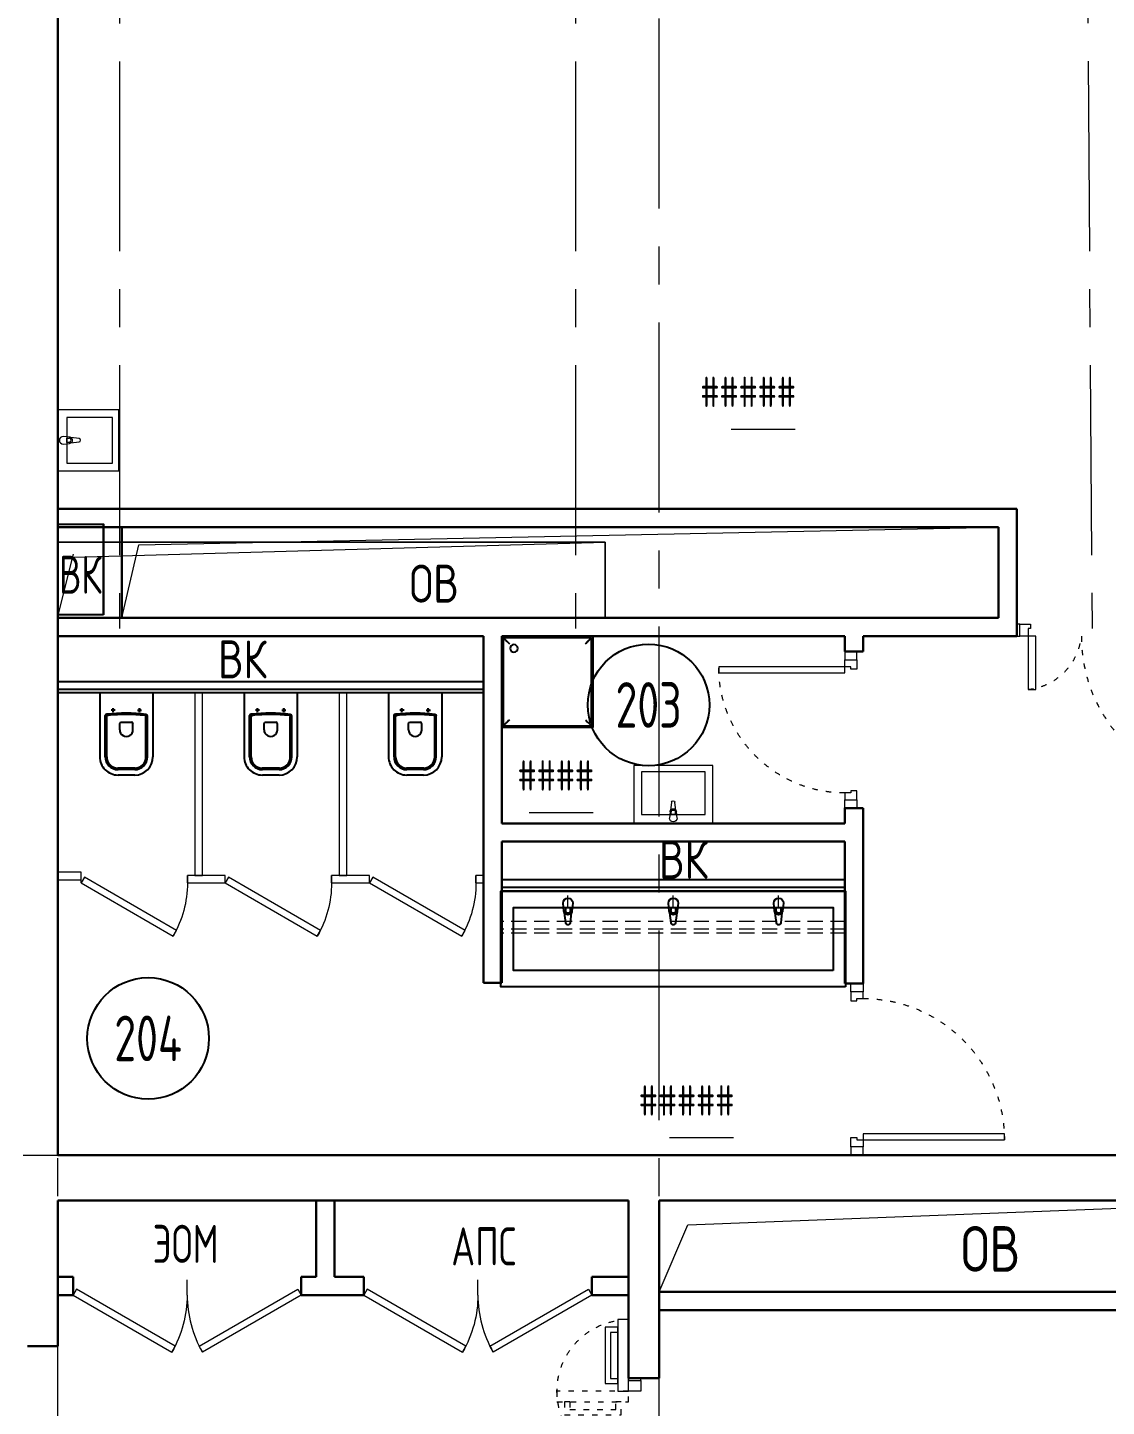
# Model space of a CAD drawing. Header units: millimetres. Extents: x -13407 to 95998, y -2719 to 109387.
# Drawn here: x 16965 to 24064, y 18198 to 27272 of the extents above; entities that cross this region are included whole.
import ezdxf
from ezdxf import colors
from ezdxf.entities.mleader import LeaderData, LeaderLine
from ezdxf.enums import TextEntityAlignment as Align
from ezdxf.math import Vec2, Vec3

# ---------------------------------------------------------------- set-up
doc = ezdxf.new("R2010")
doc.units = ezdxf.units.MM
for name, pattern in [('ACAD_ISO03W100', [30, 12, -18]), ('ADSK_Штриховая_ш2 п1', [3, 2, -1]), ('CENTER', [2, 1.25, -0.25, 0.25, -0.25])]:
    doc.linetypes.add(name, pattern=pattern)
for name, color, linetype, lineweight in [('_TEXT', 189, 'Continuous', 30), ('АР_Двери', 5, 'Continuous', 18), ('АР_Маркер экспликации', 239, 'Continuous', 13), ('АР_Номер помещения', 1, 'Continuous', 25), ('АР_Оси', 193, 'Continuous', 9), ('АР_Отметки', 250, 'Continuous', 15), ('АР_Перегородки газоблок', 165, 'Continuous', 30), ('АР_Перегородки сантехнические', 216, 'Continuous', 9), ('АР_Помещения_площадь', 19, 'Continuous', 9), ('АР_Сущ Несущая стена', 202, 'Continuous', 30), ('АР_тонкая линия', 250, 'Continuous', 0), ('АР_Шкафы ЭОМ', 1, 'Continuous', 0), ('Размер шахт', 95, 'Continuous', 9), ('Сан.техника', 153, 'Continuous', 9), ('Эвакуация', 7, 'Continuous', 9)]:
    doc.layers.add(name, color=color, linetype=linetype, lineweight=lineweight)
doc.layers.add('АР_Отверстия', color=251, linetype='Continuous')
doc.layers.add('ТХ_сантехника', color=253, linetype='Continuous')
doc.styles.add('ICOCPEUR', font='isocpeur.ttf')
doc.styles.add('ISOCPEUR', font='isocpeur.ttf', dxfattribs={"width": 0.7})
doc.styles.get("Standard").update_dxf_attribs({"font": 'arial.ttf'})

# ---------------------------------------------------------------- blocks, each defined once
blk = doc.blocks.new('*U14')
for p, q in [((-700, 0), (-700, 50)), ((0, 0), (0, 50))]:
    blk.add_line(p, q)
blk.add_lwpolyline([(0, 0), (-606.2, -350), (-628.1, -312.1), (-21.9, 37.9)], close=True)
blk.add_arc((0, 0), 700, 180, 210)
blk = doc.blocks.new('Полуторная_на лестницу')
for points in [[(75, 80), (75, 1080), (124.9, 1080), (124.9, 80)], [(1375.1, 430), (1375.1, 80), (1425, 80), (1425, 430)]]:
    blk.add_lwpolyline(points, close=True)
for points in [[(0, 0), (0, 80), (20, 80), (20, 0), (0, 0)], [(20, 80), (20, 0), (90, 0), (90, 30), (75, 30), (75, 80), (20, 80)], [(1480, 80), (1480, 0), (1410, 0), (1410, 30), (1425, 30), (1425, 80), (1480, 80)], [(1500, 0), (1500, 80), (1480, 80), (1480, 0), (1500, 0)]]:
    blk.add_lwpolyline(points)
at = {"linetype": 'ACAD_ISO03W100', "ltscale": 3}
for centre, radius, start, end in [((75, 80), 1000, 0, 90), ((1465.4, 39.6), 392.5, 95.90754, 174.09246)]:
    blk.add_arc(centre, radius, start, end, dxfattribs=at)
blk = doc.blocks.new('_DotSmall')
at = {"color": 0, "linetype": 'ByBlock', "const_width": 0.5}
blk.add_lwpolyline([(-0.0625, 0, 1), (0.0625, 0, 1)], format="xyb", close=True, dxfattribs=at)
blk = doc.blocks.new('*U27')
at = {"layer": 'АР_Номер помещения', "color": 7}
blk.add_circle((-13358.7, 4927.5), 400, dxfattribs=at)
at = {"layer": 'АР_Помещения_площадь', "color": 7}
blk.add_line((-12844.3, 1435.7), (-13266.6, 1435.7), dxfattribs=at)
at = {"color": 7, "style": 'ISOCPEUR', "width": 0.7, "flags": 1}
blk.add_attdef('КАТЕГОРИЯ', (-499.2, -2092.2), '', height=250, dxfattribs=at)
at = {"layer": 'АР_Номер помещения', "color": 7, "style": 'ISOCPEUR', "width": 0.7}
blk.add_attdef('НОМЕР_ПОМЕЩЕНИЯ', text='', height=300, dxfattribs=at).set_placement((-13358.7, 4927.5), align=Align.MIDDLE_CENTER)
at = {"layer": 'АР_Помещения_площадь', "color": 7, "style": 'ISOCPEUR', "width": 0.7}
blk.add_attdef('ПЛОЩАДЬ_ПОМЕЩЕНИЯ', text='', height=200, dxfattribs=at).set_placement((-12839.4, 1682.2), align=Align.MIDDLE_RIGHT)
at = {"layer": 'АР_Помещения_площадь', "color": 7, "lineweight": 30, "width": 0.7, "flags": 104}
blk.add_attdef('ИМЯ_ПОМЕЩЕНИЯ', text='', height=100, dxfattribs=at).set_placement((157.6, 1217.1), align=Align.MIDDLE_CENTER)
blk = doc.blocks.new('*U42')
at = {"layer": 'АР_Номер помещения', "color": 7}
blk.add_circle((-21205.2, 2318.4), 400, dxfattribs=at)
at = {"layer": 'АР_Помещения_площадь', "color": 7}
blk.add_line((-21569.4, 1607.2), (-21991.7, 1607.2), dxfattribs=at)
at = {"color": 7, "style": 'ISOCPEUR', "width": 0.7, "flags": 1}
blk.add_attdef('КАТЕГОРИЯ', (-499.2, -2092.2), '', height=250, dxfattribs=at)
at = {"layer": 'АР_Номер помещения', "color": 7, "style": 'ISOCPEUR', "width": 0.7}
blk.add_attdef('НОМЕР_ПОМЕЩЕНИЯ', text='', height=300, dxfattribs=at).set_placement((-21205.2, 2318.4), align=Align.MIDDLE_CENTER)
at = {"layer": 'АР_Помещения_площадь', "color": 7, "style": 'ISOCPEUR', "width": 0.7}
blk.add_attdef('ПЛОЩАДЬ_ПОМЕЩЕНИЯ', text='', height=200, dxfattribs=at).set_placement((-21564.5, 1853.7), align=Align.MIDDLE_RIGHT)
at = {"layer": 'АР_Помещения_площадь', "color": 7, "lineweight": 30, "width": 0.7, "flags": 104}
blk.add_attdef('ИМЯ_ПОМЕЩЕНИЯ', text='', height=100, dxfattribs=at).set_placement((157.6, 1217.1), align=Align.MIDDLE_CENTER)
blk = doc.blocks.new('*U38')
at = {"layer": 'АР_Номер помещения', "color": 7}
blk.add_circle((-24393.5, 229.8), 400, dxfattribs=at)
at = {"layer": 'АР_Помещения_площадь', "color": 7}
blk.add_line((-20540.8, -425.7), (-20963.1, -425.7), dxfattribs=at)
at = {"color": 7, "style": 'ISOCPEUR', "width": 0.7, "flags": 1}
blk.add_attdef('КАТЕГОРИЯ', (-499.2, -2092.2), '', height=250, dxfattribs=at)
at = {"layer": 'АР_Номер помещения', "color": 7, "style": 'ISOCPEUR', "width": 0.7}
blk.add_attdef('НОМЕР_ПОМЕЩЕНИЯ', text='', height=300, dxfattribs=at).set_placement((-24393.5, 229.8), align=Align.MIDDLE_CENTER)
at = {"layer": 'АР_Помещения_площадь', "color": 7, "lineweight": 30, "width": 0.7, "flags": 104}
blk.add_attdef('ИМЯ_ПОМЕЩЕНИЯ', text='', height=100, dxfattribs=at).set_placement((157.6, 1217.1), align=Align.MIDDLE_CENTER)
at = {"layer": 'АР_Помещения_площадь', "color": 7, "style": 'ISOCPEUR', "width": 0.7}
blk.add_attdef('ПЛОЩАДЬ_ПОМЕЩЕНИЯ', text='', height=200, dxfattribs=at).set_placement((-20535.9, -179.2), align=Align.MIDDLE_RIGHT)
blk = doc.blocks.new('*U5')
for p, q in [((-750, 0), (-750, 100)), ((0, 0), (0, 100))]:
    blk.add_line(p, q)
blk.add_lwpolyline([(0, 0), (-649.5, -375), (-671.4, -337.1), (-21.9, 37.9)], close=True)
blk.add_arc((0, 0), 750, 180, 210)
blk = doc.blocks.new('Из_буфера30949')
for p, q in [((-600, 0), (-600, 600)), ((-600, 600), (0, 600)), ((-590, 590), (-590, 10)), ((-10, 590), (-590, 590)), ((-10, 10), (-10, 590)), ((0, 600), (0, 0)), ((0, 0), (-600, 0)), ((-590, 10), (-10, 10))]:
    blk.add_line(p, q)
for start, end in [(90, 270), (270, 90)]:
    blk.add_arc((-80, 80), 25, start, end)
for points, knots in [([(-550, 550), (-553.5, 553.6), (-558.7, 558.7), (-565.4, 565.3), (-569.3, 569.3), (-572.2, 572.2), (-575.1, 575.1), (-577.7, 577.7), (-580.1, 580.1), (-582.3, 582.3), (-584.7, 584.7), (-587.1, 587.1), (-589.3, 589.3), (-590, 590), (-590, 590)], [0, 0, 0, 0, 0.166667, 0.25, 0.333333, 0.375, 0.416667, 0.5, 0.541667, 0.583333, 0.666667, 0.75, 0.833333, 1, 1, 1, 1]), ([(-50, 550), (-46.4, 553.5), (-41.3, 558.7), (-34.7, 565.4), (-30.7, 569.3), (-27.8, 572.2), (-24.9, 575.1), (-22.3, 577.7), (-19.9, 580.1), (-17.7, 582.3), (-15.3, 584.7), (-12.9, 587.1), (-10.7, 589.3), (-10, 590), (-10, 590)], [0, 0, 0, 0, 0.166667, 0.25, 0.333333, 0.375, 0.416667, 0.5, 0.541667, 0.583333, 0.666667, 0.75, 0.833333, 1, 1, 1, 1]), ([(-550, 50), (-553.6, 46.5), (-558.7, 41.3), (-565.3, 34.6), (-569.3, 30.7), (-572.2, 27.8), (-575.1, 24.9), (-577.7, 22.3), (-580.1, 19.9), (-582.3, 17.7), (-584.7, 15.3), (-587.1, 12.9), (-589.3, 10.7), (-590, 10), (-590, 10)], [0, 0, 0, 0, 0.166667, 0.25, 0.333333, 0.375, 0.416667, 0.5, 0.541667, 0.583333, 0.666667, 0.75, 0.833333, 1, 1, 1, 1]), ([(-10, 10), (-10, 10), (-10.7, 10.7), (-12.9, 12.9), (-15.3, 15.3), (-17.7, 17.7), (-19.9, 19.9), (-22.3, 22.3), (-24.9, 24.9), (-27.8, 27.8), (-30.7, 30.7), (-34.6, 34.7), (-41.3, 41.3), (-46.5, 46.4), (-50, 50)], [-1, -1, -1, -1, -0.833333, -0.75, -0.666667, -0.583333, -0.541667, -0.5, -0.416667, -0.375, -0.333333, -0.25, -0.166667, 0, 0, 0, 0])]:
    blk.add_open_spline(points, degree=3, knots=knots)
blk = doc.blocks.new('унитаз поликлиники')
for p, q in [((0, 175), (0, -175)), ((0, 175), (420, 175)), ((112.4, 73.1), (112.4, 100.2)), ((420, 138.7), (149.6, 138.7)), ((420, 129), (156.8, 128.7)), ((125.6, 86.7), (99.5, 86.7)), ((191.9, -33.7), (191.9, 33.7)), ((242.4, 43.7), (201.9, 43.7)), ((494, 57.1), (494, -57.1)), ((504, 55), (504, -55)), ((540, 55), (540, -55)), ((125.5, -86.5), (99.4, -86.5)), ((112.3, -73), (112.3, -100.1)), ((242.4, -43.7), (201.9, -43.7)), ((0, -175), (420, -175)), ((420, -139), (147.9, -138.7)), ((420, -129), (155.2, -128.7))]:
    blk.add_line(p, q)
for centre, radius, start, end in [((420, 55), 120, 0, 90), ((420.5, 55.2), 83.5, 359.86187, 90.33349), ((420, 55), 74, 0, 90), ((242.4, 0), 43.7, 270, 90), ((420, -55), 120, 270, 0), ((420, -55), 84, 270, 0), ((420, -55), 74, 270, 358.40182)]:
    blk.add_arc(centre, radius, start, end)
at = {"extrusion": (0, 0, -1)}
for centre, major_axis, ratio, start_param, end_param in [((112.4, 86.8), (3.55, 3.55), 1, 5.504025, 11.78721), ((1158.1, 0), (-731, -726.4), 0.993775, 0.659849, 0.910919), ((984.1, 0), (-23.4, -941.4), 0.89728, 1.422258, 1.677847), ((149.5, 127.3), (-5.6, -10.5), 0.821373, 1.269211, 2.570669), ((154.4, 119.8), (-5.61, -7.72), 0.798093, 1.232924, 2.686723), ((201.9, -33.5), (4.12, -9.49), 0.964797, 0.42926, 1.943413), ((147.9, -127.5), (5.4, -10.4), 0.836443, 0.56114, 1.877577), ((155.2, -117.5), (5.3, -10.4), 0.842984, 0.549902, 1.8819)]:
    blk.add_ellipse(centre, major_axis=major_axis, ratio=ratio, start_param=start_param, end_param=end_param, dxfattribs=at)
for centre, major_axis, ratio, start_param, end_param in [((201.9, 33.5), (4.12, 9.49), 0.964797, 0.42926, 1.943413), ((112.3, -86.6), (3.54, -3.55), 1, 5.504025, 11.78721)]:
    blk.add_ellipse(centre, major_axis=major_axis, ratio=ratio, start_param=start_param, end_param=end_param)
blk = doc.blocks.new('Из_буфера27431')
at = {"linetype": 'Continuous', "lineweight": 5}
for p, q in [((-138.5, 11.1), (-85.6, 17.7)), ((-138.5, 11.1), (-85.6, 17.7)), ((-76.1, 21), (-34.1, 25)), ((-76.1, 21), (-34.1, 25)), ((-59, 13.6), (-73.9, 13.6)), ((-59, 13.6), (-73.9, 13.6)), ((-59, -13.6), (-59, 13.6)), ((-59, -13.6), (-59, 13.6)), ((-85.6, -17.7), (-138.5, -11.1)), ((-85.6, -17.7), (-138.5, -11.1)), ((-34.1, -25), (-76.1, -21)), ((-34.1, -25), (-76.1, -21)), ((-73.9, -13.6), (-59, -13.6)), ((-73.9, -13.6), (-59, -13.6))]:
    blk.add_line(p, q, dxfattribs=at)
for points in [[(0, -260), (-380, -260), (-380, 260), (0, 260)], [(-59, -210), (-339.1, -210), (-339.1, 210), (-59, 210)], [(-59, -210), (-339.1, -210), (-339.1, 210), (-59, 210)]]:
    blk.add_lwpolyline(points, close=True, dxfattribs=at)
for centre, radius, start, end in [((-137.1, 0), 11.2, 97.13892, 262.86108), ((-137.1, 0), 11.2, 97.13892, 262.86108), ((-74.2, 0), 21.1, 122.77103, 237.22897), ((-74.2, 0), 21.1, 122.77103, 237.22897), ((-73.9, 0), 13.6, 90, 270), ((-73.9, 0), 13.6, 90, 270), ((-74.2, 0), 21.1, 95.16961, 122.77103), ((-74.2, 0), 21.1, 95.16961, 122.77103), ((-34.1, 0), 25, 270, 90), ((-34.1, 0), 25, 270, 90), ((-74.2, 0), 21.1, 237.22897, 264.83039), ((-74.2, 0), 21.1, 237.22897, 264.83039)]:
    blk.add_arc(centre, radius, start, end, dxfattribs=at)
blk = doc.blocks.new('*U190')
for points in [[(-55, -80), (-55, 0), (-115, 0), (-115, -40), (-100, -40), (-100, -80), (-55, -80)], [(0, 0), (0, -80), (-55, -80), (-55, 0), (0, 0)], [(-1130, 0), (-1130, -80), (-1075, -80), (-1075, 0), (-1130, 0)], [(-1075, -80), (-1075, 0), (-1015, 0), (-1015, -40), (-1030, -40), (-1030, -80), (-1075, -80)]]:
    blk.add_lwpolyline(points)
blk.add_lwpolyline([(-100, -80), (-100, -1010), (-140, -1010), (-140, -80)], close=True)
at = {"linetype": 'ACAD_ISO03W100', "ltscale": 3}
blk.add_arc((-100, -80), 930, 180, 270, dxfattribs=at)
blk = doc.blocks.new('*U192')
blk.add_lwpolyline([(100, 80), (100, 910), (140, 910), (140, 80)], close=True)
for points in [[(0, 0), (0, 80), (55, 80), (55, 0), (0, 0)], [(55, 80), (55, 0), (115, 0), (115, 40), (100, 40), (100, 80), (55, 80)], [(975, 80), (975, 0), (915, 0), (915, 40), (930, 40), (930, 80), (975, 80)], [(1030, 0), (1030, 80), (975, 80), (975, 0), (1030, 0)]]:
    blk.add_lwpolyline(points)
at = {"linetype": 'ACAD_ISO03W100', "ltscale": 3}
blk.add_arc((100, 80), 830, 0, 90, dxfattribs=at)
blk = doc.blocks.new('Из_буфера31843')
for p, q in [((365.8, 166.1), (359.2, 113.1)), ((394.6, 113.1), (388, 166.1)), ((915.8, 166.1), (909.2, 113.1)), ((944.6, 113.1), (938, 166.1)), ((1465.7, 166.1), (1459.1, 113.1)), ((1494.5, 113.1), (1487.9, 166.1)), ((355.9, 103.6), (351.9, 61.7)), ((363.3, 86.6), (363.3, 101.5)), ((390.5, 86.6), (363.3, 86.6)), ((390.5, 101.5), (390.5, 86.6)), ((401.9, 61.7), (397.9, 103.6)), ((905.9, 103.6), (901.9, 61.7)), ((913.3, 86.6), (913.3, 101.5)), ((940.5, 86.6), (913.3, 86.6)), ((940.5, 101.5), (940.5, 86.6)), ((951.9, 61.7), (947.9, 103.6)), ((1455.8, 103.6), (1451.8, 61.7)), ((1463.2, 86.6), (1463.2, 101.5)), ((1490.4, 86.6), (1463.2, 86.6)), ((1490.4, 101.5), (1490.4, 86.6)), ((1501.8, 61.7), (1497.8, 103.6))]:
    blk.add_line(p, q)
at = {"lineweight": 13, "ltscale": 500}
for p, q in [((376.9, 85), (376.9, 22.5)), ((926.9, 85), (926.9, 22.5)), ((1476.9, 85), (1476.9, 22.5))]:
    blk.add_line(p, q, dxfattribs=at)
for points in [[(1826.9, 500), (26.9, 500), (26.9, 0), (1826.9, 0)], [(1761.9, 415), (91.9, 415), (91.9, 85), (1761.9, 85)]]:
    blk.add_lwpolyline(points, close=True)
for centre, major_axis, start_param, end_param in [((376.9, 164.7), (-7.91, 7.91), 4.051589, 6.943986), ((926.9, 164.7), (-7.91, 7.91), 4.051589, 6.943986), ((1476.8, 164.7), (-7.91, 7.91), 4.051589, 6.943986), ((376.9, 101.7), (-14.9, -14.9), -1.35736, -0.875625), ((376.9, 101.7), (-14.9, 14.9), 4.498953, 6.496621), ((376.9, 101.5), (-9.62, 9.62), 3.926991, 7.068583), ((376.9, 101.7), (-14.9, 14.9), 4.017217, 4.498953), ((926.9, 101.7), (-14.9, -14.9), -1.35736, -0.875625), ((926.9, 101.7), (-14.9, 14.9), 4.498953, 6.496621), ((926.9, 101.5), (-9.62, 9.62), 3.926991, 7.068583), ((926.9, 101.7), (-14.9, 14.9), 4.017217, 4.498953), ((1476.8, 101.7), (-14.9, -14.9), -1.35736, -0.875625), ((1476.8, 101.7), (-14.9, 14.9), 4.498953, 6.496621), ((1476.8, 101.5), (-9.62, 9.62), 3.926991, 7.068583), ((1476.8, 101.7), (-14.9, 14.9), 4.017217, 4.498953), ((376.9, 61.7), (-17.7, -17.7), -0.785398, 2.356194), ((926.9, 61.7), (-17.7, -17.7), -0.785398, 2.356194), ((1476.8, 61.7), (-17.7, -17.7), -0.785398, 2.356194)]:
    blk.add_ellipse(centre, major_axis=major_axis, ratio=1, start_param=start_param, end_param=end_param)
blk = doc.blocks.new('дв.1700')
at = {"layer": 'АР_Двери'}
for points in [[(-87, 0), (-87, -80), (-70, -80), (-70, 0), (-87, 0)], [(-70, -80), (-70, 0), (0, 0), (0, -30), (0, -30), (0, -80), (-70, -80)], [(1596, -80), (1596, 0), (1526, 0), (1526, -30), (1526, -30), (1526, -80), (1596, -80)], [(1613, 0), (1613, -80), (1596, -80), (1596, 0), (1613, 0)]]:
    blk.add_lwpolyline(points, dxfattribs=at)
for points in [[(0, -80), (-692, -876), (-639.2, -921.8), (52.7, -125.8)], [(1997.3, -149.9), (1526, -149.9), (1526, -80), (1997.3, -80)], [(19.9, -163.6), (-606.3, -883.9), (-542.2, -939.6), (84, -219.2)], [(1946.9, -234.7), (1576, -234.7), (1576, -149.9), (1946.9, -149.9)], [(1911.9, -199.7), (1611, -199.7), (1611, -149.9), (1911.9, -149.9)], [(-3, -190), (-583.3, -857.5), (-545.7, -890.2), (34.6, -222.7)]]:
    blk.add_lwpolyline(points, close=True, dxfattribs=at)
at = {"layer": 'АР_Двери', "linetype": 'ACAD_ISO03W100', "ltscale": 3}
for points in [[(0, -80), (0, -1134.7), (69.9, -1134.7), (69.9, -80)], [(1456.1, -551.3), (1456.1, -80), (1526, -80), (1526, -551.3)]]:
    blk.add_lwpolyline(points, close=True, dxfattribs=at)
for points in [[(69.9, -1049.5), (69.9, -1084.5), (154.7, -1084.5), (154.7, -130), (69.9, -130), (69.9, -165)], [(69.9, -1049.5), (119.7, -1049.5), (119.7, -165), (69.9, -165)], [(1456.1, -465.9), (1456.1, -500.9), (1371.3, -500.9), (1371.3, -130), (1456.1, -130), (1456.1, -165)], [(1456.1, -465.9), (1406.3, -465.9), (1406.3, -165), (1456.1, -165)]]:
    blk.add_lwpolyline(points, dxfattribs=at)
for centre, radius, start, end in [((0, -80), 1054.7, 228.99999, 0), ((1526, -80), 471.3, 180, 351.4758)]:
    blk.add_arc(centre, radius, start, end, dxfattribs=at)
blk = doc.blocks.new('У007')
at = {"layer": 'Сан.техника', "color": 5, "linetype": 'Continuous', "lineweight": 5}
for p, q in [((-172832.6, 79059.6), (-172839.2, 79006.7)), ((-172832.6, 79059.6), (-172839.2, 79006.7)), ((-172803.7, 79006.7), (-172810.4, 79059.6)), ((-172803.7, 79006.7), (-172810.4, 79059.6)), ((-172842.5, 78997.2), (-172846.5, 78955.2)), ((-172842.5, 78997.2), (-172846.5, 78955.2)), ((-172835.1, 78980.1), (-172835.1, 78995)), ((-172835.1, 78980.1), (-172835.1, 78995)), ((-172807.9, 78980.1), (-172835.1, 78980.1)), ((-172807.9, 78980.1), (-172835.1, 78980.1)), ((-172807.9, 78995), (-172807.9, 78980.1)), ((-172807.9, 78995), (-172807.9, 78980.1)), ((-172796.5, 78955.2), (-172800.5, 78997.2)), ((-172796.5, 78955.2), (-172800.5, 78997.2))]:
    blk.add_line(p, q, dxfattribs=at)
for points in [[(-172621.5, 78921.1), (-172621.5, 79321.1), (-173021.5, 79321.1), (-173021.5, 78921.1)], [(-172671.5, 78980.1), (-172671.5, 79280.2), (-172971.5, 79280.2), (-172971.5, 78980.1)], [(-172671.5, 78980.1), (-172671.5, 79280.2), (-172971.5, 79280.2), (-172971.5, 78980.1)]]:
    blk.add_lwpolyline(points, close=True, dxfattribs=at)
for centre, radius, start, end in [((-172821.5, 79058.2), 11.2, 7.13862, 172.86077), ((-172821.5, 79058.2), 11.2, 7.13862, 172.86077), ((-172821.5, 78955.2), 25, 179.99969, 359.99969), ((-172821.5, 78955.2), 25, 179.99969, 359.99969), ((-172821.5, 78995.3), 21.1, 147.22867, 174.83008), ((-172821.5, 78995.3), 21.1, 147.22867, 174.83008), ((-172821.5, 78995.3), 21.1, 32.77072, 147.22867), ((-172821.5, 78995.3), 21.1, 32.77072, 147.22867), ((-172821.5, 78995), 13.6, 359.99969, 179.99969), ((-172821.5, 78995), 13.6, 359.99969, 179.99969), ((-172821.5, 78995.3), 21.1, 5.1693, 32.77072), ((-172821.5, 78995.3), 21.1, 5.1693, 32.77072)]:
    blk.add_arc(centre, radius, start, end, dxfattribs=at)
blk = doc.blocks.new('A$C3079c8b3')
at = {"layer": 'АР_Перегородки газоблок', "color": 0, "lineweight": 25, "ltscale": 100}
for points in [[(0, -298.8), (2800.3, -298.8)], [(0, -348.8), (2800.3, -348.8)], [(2800.3, -373.8), (0, -373.8)]]:
    blk.add_lwpolyline(points, dxfattribs=at)
blk = doc.blocks.new('A$Cf7807619')
at = {"layer": 'АР_Перегородки газоблок', "color": 0, "lineweight": 25, "ltscale": 100}
for points in [[(0, -250.4), (2257.1, -250.1)], [(0, -300.4), (2257.1, -300.1)], [(2257.1, -325.1), (0, -325.4)]]:
    blk.add_lwpolyline(points, dxfattribs=at)

msp = doc.modelspace()

# ---------------------------------------------------------------- linework, layer by layer
at = {"ltscale": 100}
msp.add_lwpolyline([(17464.9, 23406.8), (17165, 23406.8), (17165, 24005), (17464.9, 24005)], close=True, dxfattribs=at)
at = {"layer": 'АР_Оси', "linetype": 'CENTER', "ltscale": 1000}
for p, q in [((17569.9, 79049.7), (17569.9, 23317.3)), ((20569.9, 79049.7), (20569.9, 23317.3)), ((23569.9, 79049.7), (23969.9, 23317.3)), ((17165, -1919.1), (17165, 32388.4)), ((21120, -1919.1), (21120, 32388.4)), ((-12563.8, 19852.2), (71033.4, 19852.2))]:
    msp.add_line(p, q, dxfattribs=at)
at = {"layer": 'АР_Перегородки газоблок', "ltscale": 100}
for p, q in [((23474.5, 23386.8), (23474.5, 24105)), ((17464.9, 23406.8), (17464.9, 24005)), ((17584.9, 23386.8), (17584.9, 23985)), ((23354.5, 23386.8), (23354.5, 23985)), ((25435, 18951), (21120, 18951)), ((25925, 18831), (21120, 18831))]:
    msp.add_line(p, q, dxfattribs=at)
for points in [[(17165, 24105), (23474.5, 24105)], [(23354.5, 23985), (17165, 23985)], [(17165, 23386.8), (23354.5, 23386.8)], [(23474.5, 23386.8), (23474.5, 23266.8)], [(17165, 23266.8), (19965.3, 23266.8)], [(19965.3, 20984.7), (19965.3, 23266.8)], [(20085.3, 23266.9), (22342.4, 23266.9)], [(20085.3, 23266.8), (20085.3, 22035.2)], [(22342.7, 23165.2), (22342.4, 23266.8)], [(22462.4, 23266.8), (23474.5, 23266.8)], [(22462.4, 23266.8), (22462.7, 23165.5)], [(22462.7, 23165.5), (22342.7, 23165.2)], [(22342.4, 22035.2), (22342.3, 22135.2), (22462.7, 22135.2)], [(22462.7, 22135.2), (22462.7, 20982.2)], [(20085.3, 22035.2), (22342.4, 22035.2)], [(20085.3, 21915.2), (20085.3, 20984.7)], [(20085.3, 21915.2), (22342.3, 21915.2)], [(22342.7, 20982.2), (22342.4, 21915.2)], [(20085.3, 20984.7), (19965.3, 20984.7)], [(22462.7, 20982.2), (22342.7, 20982.2)], [(18865, 19552.2), (18865, 19051)], [(18985, 19552.2), (18985, 19051)], [(17165, 19051), (17265, 19051)], [(17265, 19051), (17265, 18931)], [(18765, 19051), (18865, 19051)], [(19178.2, 19051), (19178.2, 18931), (18765, 18931)], [(18765, 19051), (18765, 18931)], [(18985, 19051), (19178.2, 19051)], [(20678.2, 19051), (20920, 19051)], [(20920, 18931), (20678.2, 18931), (20678.2, 19051)], [(17265, 18931), (17165, 18931)]]:
    msp.add_lwpolyline(points, dxfattribs=at)
at = {"layer": 'АР_Перегородки сантехнические', "lineweight": 0}
for points in [[(18115, 22893), (18065, 22893), (18065, 21693), (18115, 21693)], [(19065.3, 22893), (19015.3, 22893), (19015.3, 21693), (19065.3, 21693)], [(17316.8, 21663), (17316.8, 21713), (17165, 21713), (17165, 21663)], [(18265.3, 21643), (18265.3, 21693), (18016.8, 21693), (18016.8, 21643)], [(19215.3, 21643), (19215.3, 21693), (18965.3, 21693), (18965.3, 21643)], [(19965.3, 21643), (19965.3, 21693), (19915.3, 21693), (19915.3, 21643)]]:
    msp.add_lwpolyline(points, close=True, dxfattribs=at)
at = {"layer": 'АР_Сущ Несущая стена', "ltscale": 100}
for p, q in [((17165, 31037.2), (17165, 19852.2)), ((17165, 19852.2), (28120, 19852.2)), ((17165, 19552.2), (17165, 18594.7)), ((17165, 19552.2), (20920, 19552.2)), ((20920, 19552.2), (20920, 18384.7)), ((21120, 19552.2), (28120, 19552.2)), ((21120, 19552.2), (21120, 18384.7)), ((16965, 18594.7), (17165, 18594.7)), ((20920, 18384.7), (21120, 18384.7)), ((20920, 18384.7), (21120, 18384.7))]:
    msp.add_line(p, q, dxfattribs=at)
at = {"layer": 'АР_тонкая линия', "color": 18, "ltscale": 100, "true_color": 0x000000}
for points in [[(17584.9, 23386.8), (17697.1, 23867.1), (23354.5, 23985)], [(21120, 18951), (21309.1, 19392.4), (25455, 19552.2)]]:
    msp.add_lwpolyline(points, dxfattribs=at)
at = {"layer": 'АР_тонкая линия', "linetype": 'ADSK_Штриховая_ш2 п1', "ltscale": 50}
for points in [[(22348.2, 21388.4), (20085.3, 21388.4)], [(22348.2, 21338.4), (20085.3, 21338.4)], [(22348.2, 21313.4), (20085.3, 21313.4)]]:
    msp.add_lwpolyline(points, dxfattribs=at)
at = {"layer": 'Размер шахт', "ltscale": 100}
msp.add_line((20085.3, 23266.8), (20085.3, 23266.9), dxfattribs=at)
at = {"layer": 'Эвакуация', "lineweight": 18}
for p, q in [((20766.8, 23886.1), (17166.8, 23886.1)), ((20766.8, 23886.1), (17166.8, 23886.1)), ((17266.8, 23786.1), (20766.8, 23886.1)), ((20766.8, 23386.1), (20766.8, 23886.1)), ((17166.8, 23406.1), (17266.8, 23806.1)), ((17166.8, 23706.1), (17166.8, 23206.1)), ((17166.8, 23706.1), (17166.8, 23206.1)), ((17166.8, 23386.1), (20766.8, 23386.1))]:
    msp.add_line(p, q, dxfattribs=at)
at = {"layer": 'Эвакуация'}
for p, q in [((17166.8, 23886.1), (20766.8, 23886.1)), ((20766.8, 23886.1), (20766.8, 23386.1)), ((17166.8, 23206.1), (17166.8, 23706.1)), ((20766.8, 23386.1), (17166.8, 23386.1))]:
    msp.add_line(p, q, dxfattribs=at)

# ---------------------------------------------------------------- block references
at = {"layer": '_TEXT', "ltscale": 500}
for name, p in [('A$C3079c8b3', (17165, 23266.8)), ('A$Cf7807619', (20085.3, 21915.2))]:
    msp.add_blockref(name, p, dxfattribs=at)
at = {"layer": 'АР_Двери', "rotation": 180}
msp.add_blockref('Полуторная_на лестницу', (24974.5, 23346.8), dxfattribs=at)
at = {"layer": 'АР_Двери', "xscale": -1}
for name, p, rotation in [('*U192', (22422.7, 23165.2), 90), ('*U190', (22382.7, 19852.2), 90), ('дв.1700', (21000, 16771.7), 270)]:
    msp.add_blockref(name, p, dxfattribs=dict(at, rotation=rotation))
at = {"layer": 'АР_Двери', "lineweight": 30, "xscale": -1}
for p in [(17316.8, 21643), (18265.3, 21643), (19215.3, 21643)]:
    msp.add_blockref('*U14', p, dxfattribs=at)
at = {"layer": 'АР_Двери', "xscale": -1}
for p in [(17265, 18931), (19178.2, 18931)]:
    msp.add_blockref('*U5', p, dxfattribs=at)
at = {"layer": 'АР_Двери'}
for p in [(18765, 18931), (20678.2, 18931)]:
    msp.add_blockref('*U5', p, dxfattribs=at)
at = {"layer": 'АР_Маркер экспликации', "color": 7}
ref = msp.add_blockref('*U27', (34860.4, 23192.4), dxfattribs=at)
ref.add_attrib('НОМЕР_ПОМЕЩЕНИЯ', '202', dxfattribs={"layer": 'АР_Номер помещения', "color": 7, "height": 300, "style": 'ISOCPEUR', "width": 0.7}).set_placement((21501.7, 28119.9), align=Align.MIDDLE_CENTER)
ref.add_attrib('ПЛОЩАДЬ_ПОМЕЩЕНИЯ', '#####', dxfattribs={"layer": 'АР_Помещения_площадь', "color": 7, "height": 200, "style": 'ISOCPEUR', "width": 0.7}).set_placement((22021, 24874.6), align=Align.MIDDLE_RIGHT)
ref = msp.add_blockref('*U42', (42256.7, 20496.1), dxfattribs=at)
ref.add_attrib('НОМЕР_ПОМЕЩЕНИЯ', '203', dxfattribs={"layer": 'АР_Номер помещения', "color": 7, "height": 300, "style": 'ISOCPEUR', "width": 0.7}).set_placement((21051.5, 22814.5), align=Align.MIDDLE_CENTER)
ref.add_attrib('ПЛОЩАДЬ_ПОМЕЩЕНИЯ', '####', dxfattribs={"layer": 'АР_Помещения_площадь', "color": 7, "height": 200, "style": 'ISOCPEUR', "width": 0.7}).set_placement((20692.2, 22349.8), align=Align.MIDDLE_RIGHT)
ref = msp.add_blockref('*U38', (42151.7, 20390.2), dxfattribs=at)
ref.add_attrib('НОМЕР_ПОМЕЩЕНИЯ', '204', dxfattribs={"layer": 'АР_Номер помещения', "color": 7, "height": 300, "style": 'ISOCPEUR', "width": 0.7}).set_placement((17758.2, 20620), align=Align.MIDDLE_CENTER)
ref.add_attrib('ПЛОЩАДЬ_ПОМЕЩЕНИЯ', '#####', dxfattribs={"layer": 'АР_Помещения_площадь', "color": 7, "height": 200, "style": 'ISOCPEUR', "width": 0.7}).set_placement((21615.8, 20211), align=Align.MIDDLE_RIGHT)
at = {"layer": 'ТХ_сантехника', "rotation": 270}
for name, p in [('У007', (-61756.1, -148265.4)), ('унитаз поликлиники', (17615, 22893)), ('унитаз поликлиники', (18565, 22893)), ('унитаз поликлиники', (19515.3, 22893))]:
    msp.add_blockref(name, p, dxfattribs=at)
at = {"layer": 'ТХ_сантехника', "ltscale": 75, "rotation": 180}
msp.add_blockref('Из_буфера30949', (20085.3, 23266.8), dxfattribs=at)
at = {"layer": 'ТХ_сантехника', "ltscale": 100, "xscale": -1, "rotation": 90}
msp.add_blockref('Из_буфера27431', (21213.8, 22035.2), dxfattribs=at)
at = {"layer": 'ТХ_сантехника', "xscale": -1.260271784328809, "yscale": 1.260271784328809, "zscale": 1.260271784328809, "rotation": 180}
msp.add_blockref('Из_буфера31843', (20045.8, 21588.7), dxfattribs=at)

# ---------------------------------------------------------------- texts
at = {"layer": 'АР_Отверстия', "ltscale": 100, "attachment_point": 5, "line_spacing_factor": 0.7, "style": 'ICOCPEUR'}
for s, insert, char_height in [('\\A1;{\\W0.7;ВК}', (17312.1, 23671.3), 250), ('\\A1;{\\W0.8;ОВ}', (19639.6, 23612.6), 250), ('\\A1;{\\W0.8;ВК}', (18378, 23114.4), 250), ('\\A1;{\\W0.8;ВК}', (21280.5, 21795.7), 250), ('\\A1;{\\W0.8;ОВ}', (23301.2, 19234.4), 300)]:
    msp.add_mtext(s, dxfattribs=dict(at, insert=insert, char_height=char_height))
at = {"layer": 'АР_Шкафы ЭОМ', "ltscale": 100, "char_height": 250, "attachment_point": 5, "style": 'ICOCPEUR'}
for s, insert in [('\\A1;{\\W0.7;ЭОМ}', (18005.4, 19267.5)), ('\\A1;{\\W0.7;АПС}', (19967.8, 19250.8))]:
    msp.add_mtext(s, dxfattribs=dict(at, insert=insert))

# ---------------------------------------------------------------- leaders
at = {"layer": 'АР_Отметки'}
ml = msp.add_multileader_mtext('Standard', dxfattribs=at)
ml.set_content('Л.4', color=256, style='ISOCPEUR')
ml.set_leader_properties(color=256, linetype='Continuous', lineweight=-1)
ml.set_arrow_properties(name='DOTSMALL')
ml.build(insert=Vec2(0, 0))
ml.multileader.update_dxf_attribs({"has_text_frame": 1, "text_left_attachment_type": 4, "text_right_attachment_type": 4, "dogleg_length": 100, "arrow_head_size": 180})
ctx = ml.context
ctx.base_point, ctx.char_height, ctx.arrow_head_size, ctx.landing_gap_size, ctx.plane_origin = Vec3(24105, 74801.7), 250, 180, 50, Vec3(52223.5, 62665)
ctx.left_attachment, ctx.right_attachment = 4, 4
notes = []
notes.append((ctx, [(0, (0, 0, 0), (0, 0), (1, 0), 1, [])]))
ctx.mtext.insert, ctx.mtext.width, ctx.mtext.line_spacing_style, ctx.mtext.flow_direction = Vec3(24155, 75135.1), 852.697, 2, 5
ml = msp.add_multileader_mtext('Standard', dxfattribs=at)
ml.set_content('+4,200', color=256, style='ISOCPEUR')
ml.set_leader_properties(color=256, linetype='Continuous', lineweight=-1)
ml.set_arrow_properties(name='DOTSMALL')
ml.build(insert=Vec2(0, 0))
ml.multileader.update_dxf_attribs({"has_text_frame": 1, "text_left_attachment_type": 4, "text_right_attachment_type": 4, "dogleg_length": 100, "arrow_head_size": 180})
ctx = ml.context
ctx.base_point, ctx.char_height, ctx.arrow_head_size, ctx.landing_gap_size, ctx.plane_origin = Vec3(29759, 73421.5), 250, 180, 50, Vec3(29677.6, 72154)
ctx.left_attachment, ctx.right_attachment = 4, 4
notes.append((ctx, [(0, (0, 0, 0), (0, 0), (1, 0), 1, [])]))
ctx.mtext.insert, ctx.mtext.width, ctx.mtext.line_spacing_style, ctx.mtext.flow_direction = Vec3(29809, 73754.8), 852.697, 2, 5
ml = msp.add_multileader_mtext('Standard', dxfattribs=at)
ml.set_content('+2,850', color=256, style='ISOCPEUR')
ml.set_leader_properties(color=256, linetype='Continuous', lineweight=-1)
ml.set_arrow_properties(name='DOTSMALL')
ml.build(insert=Vec2(0, 0))
ml.multileader.update_dxf_attribs({"has_text_frame": 1, "text_left_attachment_type": 4, "text_right_attachment_type": 4, "dogleg_length": 100, "arrow_head_size": 180})
ctx = ml.context
ctx.base_point, ctx.char_height, ctx.arrow_head_size, ctx.landing_gap_size, ctx.plane_origin = Vec3(23981.1, 72724.2), 250, 180, 50, Vec3(24541, 73663.5)
ctx.left_attachment, ctx.right_attachment = 4, 4
notes.append((ctx, [(0, (0, 0, 0), (0, 0), (1, 0), 1, [])]))
ctx.mtext.insert, ctx.mtext.width, ctx.mtext.line_spacing_style, ctx.mtext.flow_direction = Vec3(24031.1, 73057.5), 852.697, 2, 5
ml = msp.add_multileader_mtext('Standard', dxfattribs=at)
ml.set_content('+2,100', color=256, style='ISOCPEUR')
ml.set_leader_properties(color=256, linetype='Continuous', lineweight=-1)
ml.set_arrow_properties(name='DOTSMALL')
ml.build(insert=Vec2(0, 0))
ml.multileader.update_dxf_attribs({"has_text_frame": 1, "text_left_attachment_type": 4, "text_right_attachment_type": 4, "dogleg_length": 100, "arrow_head_size": 180})
ctx = ml.context
ctx.base_point, ctx.char_height, ctx.arrow_head_size, ctx.landing_gap_size, ctx.plane_origin = Vec3(55581.7, 70947), 250, 180, 50, Vec3(49822.1, 65161.6)
ctx.left_attachment, ctx.right_attachment = 4, 4
notes.append((ctx, [(0, (0, 0, 0), (0, 0), (1, 0), 1, [])]))
ctx.mtext.insert, ctx.mtext.width, ctx.mtext.line_spacing_style, ctx.mtext.flow_direction = Vec3(55631.7, 71280.3), 852.697, 2, 5
ml = msp.add_multileader_mtext('Standard', dxfattribs=at)
ml.set_content('Л.5', color=256, style='ISOCPEUR')
ml.set_leader_properties(color=256, linetype='Continuous', lineweight=-1)
ml.set_arrow_properties(name='DOTSMALL')
ml.build(insert=Vec2(0, 0))
ml.multileader.update_dxf_attribs({"has_text_frame": 1, "text_left_attachment_type": 4, "text_right_attachment_type": 4, "dogleg_length": 100, "arrow_head_size": 180})
ctx = ml.context
ctx.base_point, ctx.char_height, ctx.arrow_head_size, ctx.landing_gap_size, ctx.plane_origin = Vec3(54054.2, 70700.7), 250, 180, 50, Vec3(79808.7, 56971.3)
ctx.left_attachment, ctx.right_attachment = 4, 4
notes.append((ctx, [(0, (0, 0, 0), (0, 0), (1, 0), 1, [])]))
ctx.mtext.insert, ctx.mtext.width, ctx.mtext.line_spacing_style, ctx.mtext.flow_direction = Vec3(54104.2, 71034), 852.697, 2, 5
ml = msp.add_multileader_mtext('Standard', dxfattribs=at)
ml.set_content('+4,200', color=256, style='ISOCPEUR')
ml.set_leader_properties(color=256, linetype='Continuous', lineweight=-1)
ml.set_arrow_properties(name='DOTSMALL')
ml.build(insert=Vec2(0, 0))
ml.multileader.update_dxf_attribs({"has_text_frame": 1, "text_left_attachment_type": 4, "text_right_attachment_type": 4, "dogleg_length": 100, "arrow_head_size": 180})
ctx = ml.context
ctx.base_point, ctx.char_height, ctx.arrow_head_size, ctx.landing_gap_size, ctx.plane_origin = Vec3(25913.8, 67369.3), 250, 180, 50, Vec3(25832.4, 66101.8)
ctx.left_attachment, ctx.right_attachment = 4, 4
notes.append((ctx, [(0, (0, 0, 0), (0, 0), (1, 0), 1, [])]))
ctx.mtext.insert, ctx.mtext.width, ctx.mtext.line_spacing_style, ctx.mtext.flow_direction = Vec3(25963.8, 67702.7), 852.697, 2, 5
ml = msp.add_multileader_mtext('Standard', dxfattribs=at)
ml.set_content('+4,200', color=256, style='ISOCPEUR')
ml.set_leader_properties(color=256, linetype='Continuous', lineweight=-1)
ml.set_arrow_properties(name='DOTSMALL')
ml.build(insert=Vec2(0, 0))
ml.multileader.update_dxf_attribs({"has_text_frame": 1, "text_left_attachment_type": 4, "text_right_attachment_type": 4, "dogleg_length": 100, "arrow_head_size": 180})
ctx = ml.context
ctx.base_point, ctx.char_height, ctx.arrow_head_size, ctx.landing_gap_size, ctx.plane_origin = Vec3(55040.2, 64919.7), 250, 180, 50, Vec3(54958.8, 63652.1)
ctx.left_attachment, ctx.right_attachment = 4, 4
notes.append((ctx, [(0, (0, 0, 0), (0, 0), (1, 0), 1, [])]))
ctx.mtext.insert, ctx.mtext.width, ctx.mtext.line_spacing_style, ctx.mtext.flow_direction = Vec3(55090.2, 65253), 852.697, 2, 5
ml = msp.add_multileader_mtext('Standard', dxfattribs=at)
ml.set_content('+4,200', color=256, style='ISOCPEUR')
ml.set_leader_properties(color=256, linetype='Continuous', lineweight=-1)
ml.set_arrow_properties(name='DOTSMALL')
ml.build(insert=Vec2(0, 0))
ml.multileader.update_dxf_attribs({"has_text_frame": 1, "text_left_attachment_type": 4, "text_right_attachment_type": 4, "dogleg_length": 100, "arrow_head_size": 180})
ctx = ml.context
ctx.base_point, ctx.char_height, ctx.arrow_head_size, ctx.landing_gap_size, ctx.plane_origin = Vec3(19540.3, 43158.7), 250, 180, 50, Vec3(18238.9, 41600)
ctx.left_attachment, ctx.right_attachment = 4, 4
notes.append((ctx, [(0, (0, 0, 0), (0, 0), (1, 0), 1, [])]))
ctx.mtext.insert, ctx.mtext.width, ctx.mtext.line_spacing_style, ctx.mtext.flow_direction = Vec3(19590.3, 43492.1), 852.697, 2, 5
ml = msp.add_multileader_mtext('Standard', dxfattribs=at)
ml.set_content('Л.3', color=256, style='ISOCPEUR')
ml.set_leader_properties(color=256, linetype='Continuous', lineweight=-1)
ml.set_arrow_properties(name='DOTSMALL')
ml.build(insert=Vec2(0, 0))
ml.multileader.update_dxf_attribs({"has_text_frame": 1, "text_left_attachment_type": 4, "text_right_attachment_type": 4, "dogleg_length": 100, "arrow_head_size": 180})
ctx = ml.context
ctx.base_point, ctx.char_height, ctx.arrow_head_size, ctx.landing_gap_size, ctx.plane_origin = Vec3(17771.7, 43154.9), 250, 180, 50, Vec3(44672.1, 29297.8)
ctx.left_attachment, ctx.right_attachment = 4, 4
notes.append((ctx, [(0, (0, 0, 0), (0, 0), (1, 0), 1, [])]))
ctx.mtext.insert, ctx.mtext.width, ctx.mtext.line_spacing_style, ctx.mtext.flow_direction = Vec3(17821.7, 43488.3), 852.697, 2, 5
ml = msp.add_multileader_mtext('Standard', dxfattribs=at)
ml.set_content('+2,100', color=256, style='ISOCPEUR')
ml.set_leader_properties(color=256, linetype='Continuous', lineweight=-1)
ml.set_arrow_properties(name='DOTSMALL')
ml.build(insert=Vec2(0, 0))
ml.multileader.update_dxf_attribs({"has_text_frame": 1, "text_left_attachment_type": 4, "text_right_attachment_type": 4, "dogleg_length": 100, "arrow_head_size": 180})
ctx = ml.context
ctx.base_point, ctx.char_height, ctx.arrow_head_size, ctx.landing_gap_size, ctx.plane_origin = Vec3(19691.7, 36769.8), 250, 180, 50, Vec3(18716.1, 37414.3)
ctx.left_attachment, ctx.right_attachment = 4, 4
notes.append((ctx, [(0, (0, 0, 0), (0, 0), (1, 0), 1, [])]))
ctx.mtext.insert, ctx.mtext.width, ctx.mtext.line_spacing_style, ctx.mtext.flow_direction = Vec3(19741.7, 37103.1), 852.697, 2, 5
ml = msp.add_multileader_mtext('Standard', dxfattribs=at)
ml.set_content('+1,975', color=256, style='ISOCPEUR')
ml.set_leader_properties(color=256, linetype='Continuous', lineweight=-1)
ml.set_arrow_properties(name='DOTSMALL')
ml.build(insert=Vec2(0, 0))
ml.multileader.update_dxf_attribs({"has_text_frame": 1, "text_left_attachment_type": 4, "text_right_attachment_type": 4, "dogleg_length": 100, "arrow_head_size": 180})
ctx = ml.context
ctx.base_point, ctx.char_height, ctx.arrow_head_size, ctx.landing_gap_size, ctx.plane_origin = Vec3(53793.1, 26324.6), 250, 180, 50, Vec3(53132.5, 25663.8)
ctx.left_attachment, ctx.right_attachment = 4, 4
notes.append((ctx, [(0, (0, 0, 0), (0, 0), (1, 0), 1, [])]))
ctx.mtext.insert, ctx.mtext.width, ctx.mtext.line_spacing_style, ctx.mtext.flow_direction = Vec3(53843.1, 26657.9), 852.697, 2, 5
ml = msp.add_multileader_mtext('Standard', dxfattribs=at)
ml.set_content('Л.1', color=256, style='ISOCPEUR')
ml.set_leader_properties(color=256, linetype='Continuous', lineweight=-1)
ml.set_arrow_properties(name='DOTSMALL')
ml.build(insert=Vec2(0, 0))
ml.multileader.update_dxf_attribs({"has_text_frame": 1, "text_left_attachment_type": 4, "text_right_attachment_type": 4, "dogleg_length": 100, "arrow_head_size": 180})
ctx = ml.context
ctx.base_point, ctx.char_height, ctx.arrow_head_size, ctx.landing_gap_size, ctx.plane_origin = Vec3(51731.8, 26137.6, 0), 250, 180, 50, Vec3(77176.9, 13391.1, 0)
ctx.left_attachment, ctx.right_attachment = 4, 4
notes.append((ctx, [(0, (0, 0, 0), (0, 0), (1, 0), 1, [])]))
ctx.mtext.insert, ctx.mtext.width, ctx.mtext.line_spacing_style, ctx.mtext.flow_direction = Vec3(51781.8, 26470.9, 0), 852.697, 2, 5
ml = msp.add_multileader_mtext('Standard', dxfattribs=at)
ml.set_content('+3,950', color=256, style='ISOCPEUR')
ml.set_leader_properties(color=256, linetype='Continuous', lineweight=-1)
ml.set_arrow_properties(name='DOTSMALL')
ml.build(insert=Vec2(0, 0))
ml.multileader.update_dxf_attribs({"has_text_frame": 1, "text_left_attachment_type": 4, "text_right_attachment_type": 4, "dogleg_length": 100, "arrow_head_size": 180})
ctx = ml.context
ctx.base_point, ctx.char_height, ctx.arrow_head_size, ctx.landing_gap_size, ctx.plane_origin = Vec3(52211.2, 20900.5), 250, 180, 50, Vec3(52690.3, 17948.1)
ctx.left_attachment, ctx.right_attachment = 4, 4
notes.append((ctx, [(0, (0, 0, 0), (0, 0), (1, 0), 1, [])]))
ctx.mtext.insert, ctx.mtext.width, ctx.mtext.line_spacing_style, ctx.mtext.flow_direction = Vec3(52261.2, 21233.8), 852.697, 2, 5
ml = msp.add_multileader_mtext('Standard', dxfattribs=at)
ml.set_content('+3,950', color=256, style='ISOCPEUR')
ml.set_leader_properties(color=256, linetype='Continuous', lineweight=-1)
ml.set_arrow_properties(name='DOTSMALL')
ml.build(insert=Vec2(0, 0))
ml.multileader.update_dxf_attribs({"has_text_frame": 1, "text_left_attachment_type": 4, "text_right_attachment_type": 4, "dogleg_length": 100, "arrow_head_size": 180})
ctx = ml.context
ctx.base_point, ctx.char_height, ctx.arrow_head_size, ctx.landing_gap_size, ctx.plane_origin = Vec3(52211.2, 20900.5), 250, 180, 50, Vec3(52690.3, 17948.1)
ctx.left_attachment, ctx.right_attachment = 4, 4
notes.append((ctx, [(0, (0, 0, 0), (0, 0), (1, 0), 1, [])]))
ctx.mtext.insert, ctx.mtext.width, ctx.mtext.line_spacing_style, ctx.mtext.flow_direction = Vec3(52261.2, 21233.8), 852.697, 2, 5
for ctx, leaders in notes:
    for number, flags, end, landing, length, lines in leaders:
        leader = LeaderData()
        leader.index, (leader.has_last_leader_line, leader.has_dogleg_vector, leader.attachment_direction) = number, flags
        leader.last_leader_point, leader.dogleg_vector, leader.dogleg_length = Vec3(end), Vec3(landing), length
        for number, points, colour, breaks in lines:
            line = LeaderLine()
            line.index, line.vertices, line.color, line.breaks = number, Vec3.list(points), colors.encode_raw_color(colour), breaks
            leader.lines.append(line)
        ctx.leaders.append(leader)

doc.saveas('drawing.dxf')
